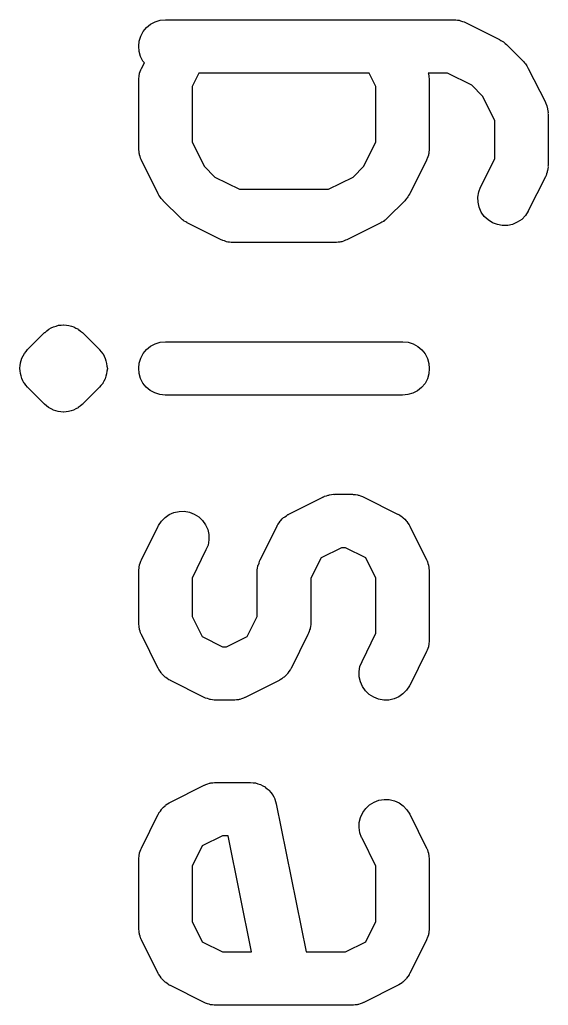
# Model space of a CAD drawing. Extents: x 78 to 209, y -131 to -41.
# Drawn here: x 102.247 to 103.731, y -89.379 to -86.61 of the extents above; entities that cross this region are included whole.
import ezdxf

# ---------------------------------------------------------------- set-up
doc = ezdxf.new("R2010")
doc.units = 0
doc.layers.add('BLACK', color=7, linetype='CONTINUOUS')

msp = doc.modelspace()

# ---------------------------------------------------------------- linework, layer by layer
at = {"layer": 'BLACK', "linetype": 'CONTINUOUS'}
for p, q in [((102.614, -86.6227), (102.627, -86.6158)), ((102.627, -86.6158), (102.641, -86.6116)), ((102.641, -86.6116), (102.656, -86.6101)), ((102.656, -86.6101), (103.465, -86.6101)), ((103.465, -86.6101), (103.466, -86.6101)), ((103.466, -86.6101), (103.468, -86.6104)), ((103.468, -86.6104), (103.471, -86.6103)), ((103.471, -86.6103), (103.476, -86.6112)), ((103.476, -86.6112), (103.481, -86.6118)), ((103.481, -86.6118), (103.483, -86.6124)), ((103.483, -86.6124), (103.485, -86.6128)), ((103.485, -86.6128), (103.49, -86.6147)), ((103.49, -86.6147), (103.495, -86.6162)), ((103.495, -86.6162), (103.497, -86.6173)), ((103.497, -86.6173), (103.499, -86.6181)), ((102.587, -86.6561), (102.594, -86.6432)), ((102.594, -86.6432), (102.603, -86.6319)), ((102.603, -86.6319), (102.614, -86.6227)), ((103.499, -86.6181), (103.594, -86.6657)), ((102.581, -86.6846), (102.582, -86.6701)), ((102.582, -86.6701), (102.587, -86.6561)), ((103.594, -86.6657), (103.595, -86.6662)), ((103.595, -86.6662), (103.598, -86.6684)), ((103.598, -86.6684), (103.602, -86.6704)), ((103.602, -86.6704), (103.605, -86.6724)), ((103.605, -86.6724), (103.607, -86.6741)), ((102.582, -86.6992), (102.581, -86.6846)), ((102.586, -86.7132), (102.582, -86.6992)), ((103.607, -86.6741), (103.61, -86.6771)), ((103.61, -86.6771), (103.614, -86.6797)), ((103.614, -86.6797), (103.661, -86.7273)), ((102.593, -86.7262), (102.586, -86.7132)), ((102.597, -86.7308), (102.593, -86.7262)), ((103.661, -86.7273), (103.662, -86.7281)), ((103.662, -86.7281), (103.664, -86.7314)), ((102.583, -86.7605), (102.585, -86.7557)), ((102.585, -86.7557), (102.587, -86.7508)), ((102.587, -86.7508), (102.588, -86.7489)), ((102.588, -86.7489), (102.589, -86.7468)), ((102.589, -86.7468), (102.597, -86.7308)), ((103.664, -86.7314), (103.667, -86.7344)), ((103.667, -86.7344), (103.669, -86.7371)), ((103.669, -86.7371), (103.671, -86.7395)), ((103.671, -86.7395), (103.673, -86.7433)), ((103.673, -86.7433), (103.675, -86.7468)), ((103.675, -86.7468), (103.723, -86.8421)), ((102.581, -86.7749), (102.582, -86.7699)), ((102.581, -86.7771), (102.581, -86.7749)), ((102.581, -86.7793), (102.581, -86.7771)), ((102.581, -86.7804), (102.581, -86.7793)), ((102.581, -86.9709), (102.581, -86.7804)), ((102.582, -86.7648), (102.583, -86.7627)), ((102.582, -86.7699), (102.582, -86.7648)), ((102.583, -86.7627), (102.583, -86.7605)), ((102.75, -86.7601), (102.731, -86.7981)), ((103.228, -86.7601), (102.75, -86.7601)), ((103.247, -86.7981), (103.228, -86.7601)), ((103.448, -86.7601), (103.394, -86.7601)), ((103.394, -86.7601), (103.395, -86.7615)), ((103.395, -86.7615), (103.395, -86.7637)), ((103.395, -86.7637), (103.396, -86.7658)), ((103.396, -86.7658), (103.396, -86.7709)), ((103.396, -86.7709), (103.397, -86.776)), ((103.397, -86.776), (103.397, -86.7782)), ((103.397, -86.7782), (103.397, -86.7804)), ((103.397, -86.7804), (103.397, -86.9709)), ((103.516, -86.7944), (103.448, -86.7601)), ((102.731, -86.7981), (102.731, -86.9532)), ((103.247, -86.9532), (103.247, -86.7981)), ((103.546, -86.8248), (103.516, -86.7944)), ((103.581, -86.8933), (103.546, -86.8248)), ((103.723, -86.8421), (103.723, -86.843)), ((103.723, -86.843), (103.724, -86.8451)), ((103.724, -86.8451), (103.725, -86.847)), ((103.725, -86.847), (103.727, -86.852)), ((103.727, -86.852), (103.728, -86.8568)), ((103.728, -86.8568), (103.729, -86.8589)), ((103.729, -86.8589), (103.729, -86.8611)), ((103.729, -86.8611), (103.73, -86.8662)), ((103.73, -86.8662), (103.731, -86.8712)), ((103.581, -87.0008), (103.581, -86.8933)), ((103.731, -86.8712), (103.73, -86.8734)), ((103.73, -86.8734), (103.731, -86.8756)), ((103.731, -86.8756), (103.731, -87.0185)), ((102.581, -86.9731), (102.581, -86.9709)), ((102.581, -86.9753), (102.581, -86.9731)), ((102.582, -86.9803), (102.581, -86.9753)), ((102.731, -86.9532), (102.765, -87.0217)), ((103.213, -87.0217), (103.247, -86.9532)), ((103.397, -86.9763), (103.396, -86.9814)), ((103.397, -86.9709), (103.397, -86.9719)), ((103.397, -86.9719), (103.397, -86.9741)), ((103.397, -86.9741), (103.397, -86.9763)), ((102.582, -86.9854), (102.582, -86.9803)), ((102.583, -86.9875), (102.582, -86.9854)), ((102.583, -86.9897), (102.583, -86.9875)), ((102.585, -86.9945), (102.583, -86.9897)), ((102.586, -86.9994), (102.585, -86.9945)), ((102.587, -87.0014), (102.586, -86.9994)), ((102.588, -87.0035), (102.587, -87.0014)), ((102.589, -87.0044), (102.588, -87.0035)), ((102.636, -87.0996), (102.589, -87.0044)), ((103.389, -87.0044), (103.342, -87.0996)), ((103.39, -87.0023), (103.389, -87.0044)), ((103.391, -87.0004), (103.39, -87.0023)), ((103.393, -86.9955), (103.391, -87.0004)), ((103.395, -86.9907), (103.393, -86.9955)), ((103.396, -86.9864), (103.395, -86.9885)), ((103.395, -86.9885), (103.395, -86.9907)), ((103.396, -86.9814), (103.396, -86.9864)), ((103.541, -87.0802), (103.581, -87.0008)), ((102.765, -87.0217), (102.795, -87.0521)), ((103.183, -87.0521), (103.213, -87.0217)), ((103.73, -87.029), (103.729, -87.0341)), ((103.731, -87.0195), (103.73, -87.0217)), ((103.73, -87.0217), (103.731, -87.0239)), ((103.731, -87.0239), (103.73, -87.029)), ((103.731, -87.0185), (103.731, -87.0195)), ((102.795, -87.0521), (102.864, -87.0863)), ((103.114, -87.0863), (103.183, -87.0521)), ((103.723, -87.052), (103.675, -87.1473)), ((103.724, -87.05), (103.723, -87.052)), ((103.725, -87.048), (103.724, -87.05)), ((103.726, -87.0431), (103.725, -87.048)), ((103.728, -87.0383), (103.726, -87.0431)), ((103.729, -87.0341), (103.728, -87.0362)), ((103.728, -87.0362), (103.728, -87.0383)), ((102.864, -87.0863), (103.114, -87.0863)), ((103.536, -87.0938), (103.541, -87.0802)), ((102.638, -87.1032), (102.636, -87.0996)), ((102.64, -87.1069), (102.638, -87.1032)), ((102.642, -87.1094), (102.64, -87.1069)), ((102.644, -87.112), (102.642, -87.1094)), ((102.647, -87.1151), (102.644, -87.112)), ((102.65, -87.1184), (102.647, -87.1151)), ((103.333, -87.1128), (103.33, -87.1159)), ((103.335, -87.1102), (103.333, -87.1128)), ((103.337, -87.1078), (103.335, -87.1102)), ((103.339, -87.1041), (103.337, -87.1078)), ((103.341, -87.1006), (103.339, -87.1041)), ((103.342, -87.0996), (103.341, -87.1006)), ((103.533, -87.1083), (103.536, -87.0938)), ((103.534, -87.1229), (103.533, -87.1083)), ((102.65, -87.1191), (102.65, -87.1184)), ((102.698, -87.1667), (102.65, -87.1191)), ((103.328, -87.1191), (103.28, -87.1667)), ((103.33, -87.1159), (103.328, -87.1191)), ((103.537, -87.1372), (103.534, -87.1229)), ((103.543, -87.1506), (103.537, -87.1372)), ((102.701, -87.1694), (102.698, -87.1667)), ((102.704, -87.1724), (102.701, -87.1694)), ((103.276, -87.1701), (103.273, -87.173)), ((103.279, -87.1675), (103.276, -87.1701)), ((103.28, -87.1667), (103.279, -87.1675)), ((103.551, -87.1626), (103.543, -87.1506)), ((103.562, -87.1727), (103.551, -87.1626)), ((103.657, -87.171), (103.644, -87.1793)), ((103.667, -87.1605), (103.657, -87.171)), ((103.675, -87.1482), (103.667, -87.1605)), ((103.675, -87.1473), (103.675, -87.1482)), ((102.707, -87.1741), (102.704, -87.1724)), ((102.709, -87.176), (102.707, -87.1741)), ((102.713, -87.178), (102.709, -87.176)), ((102.716, -87.1803), (102.713, -87.178)), ((102.717, -87.1808), (102.716, -87.1803)), ((102.813, -87.2284), (102.717, -87.1808)), ((103.261, -87.1808), (103.165, -87.2284)), ((103.264, -87.1786), (103.261, -87.1808)), ((103.268, -87.1766), (103.264, -87.1786)), ((103.27, -87.1747), (103.268, -87.1766)), ((103.273, -87.173), (103.27, -87.1747)), ((103.574, -87.1806), (103.562, -87.1727)), ((103.588, -87.1859), (103.574, -87.1806)), ((103.602, -87.1885), (103.588, -87.1859)), ((103.617, -87.1882), (103.602, -87.1885)), ((103.631, -87.1851), (103.617, -87.1882)), ((103.644, -87.1793), (103.631, -87.1851)), ((102.815, -87.2292), (102.813, -87.2284)), ((102.817, -87.2303), (102.815, -87.2292)), ((102.822, -87.2318), (102.817, -87.2303)), ((102.826, -87.2337), (102.822, -87.2318)), ((102.828, -87.234), (102.826, -87.2337)), ((102.831, -87.2347), (102.828, -87.234)), ((102.836, -87.2353), (102.831, -87.2347)), ((102.841, -87.2361), (102.836, -87.2353)), ((102.843, -87.2361), (102.841, -87.2361)), ((102.845, -87.2363), (102.843, -87.2361)), ((102.846, -87.2363), (102.845, -87.2363)), ((103.132, -87.2363), (102.846, -87.2363)), ((103.134, -87.2361), (103.132, -87.2363)), ((103.136, -87.2362), (103.134, -87.2361)), ((103.141, -87.2354), (103.136, -87.2362)), ((103.146, -87.2349), (103.141, -87.2354)), ((103.149, -87.2343), (103.146, -87.2349)), ((103.151, -87.2339), (103.149, -87.2343)), ((103.156, -87.2322), (103.151, -87.2339)), ((103.16, -87.2307), (103.156, -87.2322)), ((103.162, -87.2296), (103.16, -87.2307)), ((103.165, -87.2289), (103.162, -87.2296)), ((103.165, -87.2284), (103.165, -87.2289)), ((102.335, -87.4762), (102.342, -87.4728)), ((102.342, -87.4726), (102.349, -87.4707)), ((102.342, -87.4728), (102.342, -87.4726)), ((102.342, -87.4728), (102.342, -87.4728)), ((102.349, -87.4707), (102.356, -87.4687)), ((102.356, -87.4686), (102.363, -87.4679)), ((102.356, -87.4687), (102.356, -87.4686)), ((102.356, -87.4686), (102.356, -87.4686)), ((102.363, -87.4679), (102.37, -87.4673)), ((102.37, -87.4673), (102.371, -87.4673)), ((102.371, -87.4673), (102.371, -87.4673)), ((102.371, -87.4673), (102.378, -87.468)), ((102.378, -87.468), (102.385, -87.4688)), ((102.385, -87.4688), (102.385, -87.4688)), ((102.385, -87.4688), (102.385, -87.4689)), ((102.385, -87.4689), (102.392, -87.471)), ((102.392, -87.471), (102.399, -87.473)), ((102.399, -87.473), (102.399, -87.4732)), ((102.399, -87.4732), (102.399, -87.4732)), ((102.399, -87.4732), (102.405, -87.4766)), ((102.269, -87.5369), (102.317, -87.4893)), ((102.317, -87.4889), (102.318, -87.4885)), ((102.317, -87.4893), (102.317, -87.4889)), ((102.317, -87.4889), (102.317, -87.4889)), ((102.317, -87.4889), (102.317, -87.4889)), ((102.318, -87.4885), (102.323, -87.4841)), ((102.323, -87.4841), (102.329, -87.4797)), ((102.329, -87.4794), (102.335, -87.4762)), ((102.329, -87.4795), (102.329, -87.4794)), ((102.329, -87.4797), (102.329, -87.4795)), ((102.405, -87.4766), (102.412, -87.48)), ((102.412, -87.48), (102.412, -87.4801)), ((102.412, -87.4801), (102.412, -87.4803)), ((102.412, -87.4803), (102.418, -87.4848)), ((102.418, -87.4848), (102.423, -87.4893)), ((102.423, -87.4893), (102.471, -87.5369)), ((102.603, -87.5367), (102.614, -87.5274)), ((102.614, -87.5274), (102.627, -87.5206)), ((102.627, -87.5206), (102.641, -87.5163)), ((102.641, -87.5163), (102.656, -87.5149)), ((102.656, -87.5149), (103.322, -87.5149)), ((103.322, -87.5149), (103.323, -87.5149)), ((103.323, -87.5149), (103.338, -87.5165)), ((103.338, -87.5165), (103.352, -87.521)), ((103.352, -87.521), (103.365, -87.528)), ((103.365, -87.528), (103.376, -87.5374)), ((102.253, -87.5606), (102.257, -87.5544)), ((102.257, -87.5544), (102.26, -87.5482)), ((102.26, -87.5477), (102.265, -87.5423)), ((102.26, -87.5479), (102.26, -87.5477)), ((102.26, -87.548), (102.26, -87.5479)), ((102.26, -87.5481), (102.26, -87.548)), ((102.26, -87.5482), (102.26, -87.5481)), ((102.265, -87.5423), (102.269, -87.5369)), ((102.471, -87.5369), (102.471, -87.5372)), ((102.471, -87.5372), (102.471, -87.5372)), ((102.471, -87.5372), (102.471, -87.5373)), ((102.471, -87.5373), (102.471, -87.5374)), ((102.471, -87.5374), (102.471, -87.5374)), ((102.471, -87.5374), (102.471, -87.5374)), ((102.471, -87.5374), (102.471, -87.5376)), ((102.471, -87.5376), (102.476, -87.5432)), ((102.476, -87.5432), (102.48, -87.5486)), ((102.48, -87.5486), (102.48, -87.5487)), ((102.48, -87.5487), (102.48, -87.5488)), ((102.48, -87.5488), (102.48, -87.549)), ((102.48, -87.549), (102.481, -87.5491)), ((102.481, -87.5491), (102.484, -87.5553)), ((102.484, -87.5553), (102.487, -87.5616)), ((102.587, -87.5608), (102.594, -87.548)), ((102.594, -87.548), (102.603, -87.5367)), ((103.376, -87.5374), (103.385, -87.5488)), ((103.385, -87.5488), (103.392, -87.5618)), ((102.247, -87.5891), (102.248, -87.5821)), ((102.248, -87.5821), (102.249, -87.5751)), ((102.249, -87.5746), (102.251, -87.5678)), ((102.249, -87.5747), (102.249, -87.5746)), ((102.249, -87.5748), (102.249, -87.5747)), ((102.249, -87.575), (102.249, -87.5748)), ((102.249, -87.5751), (102.249, -87.575)), ((102.251, -87.5678), (102.253, -87.5611)), ((102.253, -87.5607), (102.253, -87.5606)), ((102.253, -87.5608), (102.253, -87.5607)), ((102.253, -87.561), (102.253, -87.5608)), ((102.253, -87.5611), (102.253, -87.561)), ((102.487, -87.5616), (102.487, -87.5617)), ((102.487, -87.5617), (102.487, -87.5618)), ((102.487, -87.5618), (102.487, -87.5619)), ((102.487, -87.5619), (102.487, -87.5621)), ((102.487, -87.5621), (102.489, -87.5689)), ((102.489, -87.5689), (102.491, -87.5756)), ((102.491, -87.5756), (102.491, -87.5757)), ((102.491, -87.5757), (102.491, -87.5759)), ((102.491, -87.5759), (102.491, -87.576)), ((102.491, -87.576), (102.491, -87.5761)), ((102.491, -87.5761), (102.492, -87.5831)), ((102.492, -87.5831), (102.493, -87.5902)), ((102.581, -87.5894), (102.582, -87.5748)), ((102.582, -87.5748), (102.587, -87.5608)), ((103.392, -87.5618), (103.396, -87.5759)), ((103.396, -87.5759), (103.397, -87.5904)), ((102.247, -87.5893), (102.247, -87.5891)), ((102.247, -87.5894), (102.247, -87.5893)), ((102.247, -87.5895), (102.247, -87.5894)), ((102.247, -87.5896), (102.247, -87.5895)), ((102.248, -87.5966), (102.247, -87.5896)), ((102.249, -87.6037), (102.248, -87.5966)), ((102.249, -87.6038), (102.249, -87.6037)), ((102.249, -87.604), (102.249, -87.6038)), ((102.249, -87.6041), (102.249, -87.604)), ((102.249, -87.6042), (102.249, -87.6041)), ((102.251, -87.6109), (102.249, -87.6042)), ((102.253, -87.6178), (102.251, -87.6109)), ((102.489, -87.612), (102.487, -87.6187)), ((102.491, -87.6052), (102.489, -87.6118)), ((102.489, -87.6118), (102.489, -87.612)), ((102.492, -87.5976), (102.491, -87.6047)), ((102.491, -87.6047), (102.491, -87.6049)), ((102.491, -87.6049), (102.491, -87.605)), ((102.491, -87.605), (102.491, -87.6051)), ((102.491, -87.6051), (102.491, -87.6052)), ((102.493, -87.5907), (102.492, -87.5976)), ((102.493, -87.5902), (102.493, -87.5903)), ((102.493, -87.5903), (102.493, -87.5904)), ((102.493, -87.5904), (102.493, -87.5906)), ((102.493, -87.5906), (102.493, -87.5907)), ((102.582, -87.604), (102.581, -87.5894)), ((102.586, -87.618), (102.582, -87.604)), ((103.396, -87.605), (103.392, -87.619)), ((103.397, -87.5904), (103.396, -87.605)), ((102.253, -87.6179), (102.253, -87.6178)), ((102.253, -87.618), (102.253, -87.6179)), ((102.253, -87.6181), (102.253, -87.618)), ((102.253, -87.6182), (102.253, -87.6181)), ((102.256, -87.6245), (102.253, -87.6182)), ((102.259, -87.6308), (102.256, -87.6245)), ((102.26, -87.6309), (102.259, -87.6308)), ((102.26, -87.631), (102.26, -87.6309)), ((102.26, -87.6311), (102.26, -87.631)), ((102.26, -87.6312), (102.26, -87.6311)), ((102.264, -87.6367), (102.26, -87.6312)), ((102.269, -87.6422), (102.264, -87.6367)), ((102.475, -87.6375), (102.471, -87.6429)), ((102.48, -87.6321), (102.475, -87.6375)), ((102.483, -87.6254), (102.48, -87.6316)), ((102.48, -87.6316), (102.48, -87.6317)), ((102.48, -87.6317), (102.48, -87.6318)), ((102.48, -87.6318), (102.48, -87.6319)), ((102.48, -87.6319), (102.48, -87.6321)), ((102.487, -87.6192), (102.483, -87.6254)), ((102.487, -87.6187), (102.487, -87.6188)), ((102.487, -87.6188), (102.487, -87.619)), ((102.487, -87.619), (102.487, -87.6191)), ((102.487, -87.6191), (102.487, -87.6192)), ((102.593, -87.631), (102.586, -87.618)), ((102.602, -87.6424), (102.593, -87.631)), ((103.385, -87.6318), (103.375, -87.6431)), ((103.392, -87.619), (103.385, -87.6318)), ((102.269, -87.6424), (102.269, -87.6422)), ((102.269, -87.6425), (102.269, -87.6424)), ((102.269, -87.6424), (102.269, -87.6424)), ((102.269, -87.6424), (102.269, -87.6424)), ((102.269, -87.6426), (102.269, -87.6425)), ((102.269, -87.6429), (102.269, -87.6426)), ((102.269, -87.6426), (102.269, -87.6426)), ((102.317, -87.6906), (102.269, -87.6429)), ((102.471, -87.6429), (102.423, -87.6906)), ((102.613, -87.6518), (102.602, -87.6424)), ((102.626, -87.6588), (102.613, -87.6518)), ((102.64, -87.6633), (102.626, -87.6588)), ((102.655, -87.6649), (102.64, -87.6633)), ((102.656, -87.6649), (102.655, -87.6649)), ((103.322, -87.6649), (102.656, -87.6649)), ((103.337, -87.6635), (103.322, -87.6649)), ((103.351, -87.6592), (103.337, -87.6635)), ((103.364, -87.6524), (103.351, -87.6592)), ((103.375, -87.6431), (103.364, -87.6524)), ((102.322, -87.6951), (102.317, -87.6906)), ((102.328, -87.6996), (102.322, -87.6951)), ((102.417, -87.6957), (102.411, -87.7001)), ((102.422, -87.6913), (102.417, -87.6957)), ((102.423, -87.6909), (102.422, -87.6913)), ((102.423, -87.6906), (102.423, -87.6909)), ((102.423, -87.6909), (102.423, -87.6909)), ((102.423, -87.6909), (102.423, -87.6909)), ((102.328, -87.6997), (102.328, -87.6996)), ((102.328, -87.6998), (102.328, -87.6997)), ((102.335, -87.7032), (102.328, -87.6998)), ((102.341, -87.7066), (102.335, -87.7032)), ((102.341, -87.7068), (102.341, -87.7066)), ((102.341, -87.7066), (102.341, -87.7066)), ((102.348, -87.7088), (102.341, -87.7068)), ((102.355, -87.7109), (102.348, -87.7088)), ((102.355, -87.711), (102.355, -87.7109)), ((102.362, -87.7118), (102.355, -87.711)), ((102.355, -87.711), (102.355, -87.711)), ((102.369, -87.7125), (102.362, -87.7118)), ((102.37, -87.7125), (102.369, -87.7125)), ((102.369, -87.7125), (102.369, -87.7125)), ((102.377, -87.7119), (102.37, -87.7125)), ((102.384, -87.7112), (102.377, -87.7119)), ((102.391, -87.7091), (102.384, -87.7111)), ((102.384, -87.7111), (102.384, -87.7112)), ((102.384, -87.7112), (102.384, -87.7112)), ((102.398, -87.7072), (102.391, -87.7091)), ((102.405, -87.7037), (102.398, -87.707)), ((102.398, -87.707), (102.398, -87.707)), ((102.398, -87.707), (102.398, -87.7072)), ((102.411, -87.7004), (102.405, -87.7037)), ((102.411, -87.7001), (102.411, -87.7003)), ((102.411, -87.7003), (102.411, -87.7004)), ((103.108, -87.9477), (103.113, -87.9459)), ((103.113, -87.9459), (103.115, -87.9455)), ((103.115, -87.9455), (103.117, -87.9449)), ((103.117, -87.9449), (103.122, -87.9444)), ((103.122, -87.9444), (103.128, -87.9436)), ((103.128, -87.9436), (103.13, -87.9437)), ((103.13, -87.9437), (103.132, -87.9435)), ((103.132, -87.9435), (103.18, -87.9435)), ((103.18, -87.9435), (103.181, -87.9435)), ((103.181, -87.9435), (103.183, -87.9437)), ((103.183, -87.9437), (103.185, -87.9437)), ((103.185, -87.9437), (103.19, -87.9445)), ((103.19, -87.9445), (103.195, -87.9451)), ((103.195, -87.9451), (103.197, -87.9458)), ((103.197, -87.9458), (103.199, -87.9462)), ((103.199, -87.9462), (103.204, -87.948)), ((103.003, -87.999), (103.098, -87.9514)), ((103.098, -87.9514), (103.099, -87.9509)), ((103.099, -87.9509), (103.101, -87.9502)), ((103.101, -87.9502), (103.103, -87.9491)), ((103.103, -87.9491), (103.108, -87.9477)), ((103.204, -87.948), (103.209, -87.9495)), ((103.209, -87.9495), (103.211, -87.9506)), ((103.211, -87.9506), (103.213, -87.9514)), ((103.213, -87.9514), (103.308, -87.999)), ((102.655, -88.0088), (102.667, -88.0005)), ((102.667, -88.0005), (102.68, -87.9947)), ((102.68, -87.9947), (102.695, -87.9916)), ((102.695, -87.9916), (102.709, -87.9913)), ((102.709, -87.9913), (102.724, -87.9939)), ((102.724, -87.9939), (102.737, -87.9992)), ((102.737, -87.9992), (102.75, -88.0071)), ((102.996, -88.0038), (103, -88.0005)), ((103, -88.0005), (103.002, -87.9999)), ((103.002, -87.9999), (103.003, -87.999)), ((103.308, -87.999), (103.309, -87.9995)), ((103.309, -87.9995), (103.311, -88.0004)), ((103.311, -88.0004), (103.312, -88.001)), ((103.312, -88.001), (103.317, -88.0043)), ((102.637, -88.0316), (102.645, -88.0193)), ((102.645, -88.0193), (102.655, -88.0088)), ((102.75, -88.0071), (102.76, -88.0173)), ((102.76, -88.0173), (102.769, -88.0292)), ((102.769, -88.0292), (102.775, -88.0426)), ((102.971, -88.0303), (102.972, -88.0288)), ((102.972, -88.0288), (102.975, -88.0241)), ((102.975, -88.0241), (102.978, -88.0193)), ((102.978, -88.0193), (102.979, -88.0182)), ((102.979, -88.0182), (102.98, -88.0169)), ((102.98, -88.0169), (102.984, -88.0129)), ((102.984, -88.0129), (102.988, -88.0088)), ((102.988, -88.0088), (102.99, -88.0079)), ((102.99, -88.0079), (102.991, -88.0068)), ((102.991, -88.0068), (102.996, -88.0038)), ((103.317, -88.0043), (103.322, -88.0075)), ((103.322, -88.0075), (103.323, -88.0086)), ((103.323, -88.0086), (103.324, -88.0095)), ((103.324, -88.0095), (103.328, -88.0137)), ((103.328, -88.0137), (103.332, -88.0177)), ((103.332, -88.0177), (103.333, -88.019)), ((103.333, -88.019), (103.334, -88.0202)), ((103.334, -88.0202), (103.337, -88.025)), ((103.337, -88.025), (103.34, -88.0297)), ((102.589, -88.1278), (102.636, -88.0326)), ((102.636, -88.0326), (102.637, -88.0316)), ((102.775, -88.0426), (102.778, -88.0569)), ((102.778, -88.0569), (102.778, -88.0715)), ((102.922, -88.1278), (102.97, -88.0326)), ((102.97, -88.0316), (102.971, -88.0303)), ((102.97, -88.0326), (102.97, -88.0316)), ((103.34, -88.0297), (103.341, -88.0312)), ((103.341, -88.0312), (103.342, -88.0326)), ((103.342, -88.0326), (103.389, -88.1278)), ((102.778, -88.0715), (102.776, -88.086)), ((102.77, -88.0996), (102.731, -88.179)), ((102.776, -88.086), (102.77, -88.0996)), ((103.15, -88.0935), (103.093, -88.122)), ((103.162, -88.0935), (103.15, -88.0935)), ((103.219, -88.122), (103.162, -88.0935)), ((102.583, -88.1415), (102.585, -88.1367)), ((102.585, -88.1367), (102.587, -88.1318)), ((102.587, -88.1318), (102.588, -88.1299)), ((102.588, -88.1299), (102.589, -88.1278)), ((102.917, -88.1415), (102.919, -88.1367)), ((102.919, -88.1367), (102.92, -88.1318)), ((102.92, -88.1318), (102.921, -88.1299)), ((102.921, -88.1299), (102.922, -88.1278)), ((103.093, -88.122), (103.064, -88.179)), ((103.247, -88.179), (103.219, -88.122)), ((103.389, -88.1278), (103.39, -88.1287)), ((103.39, -88.1287), (103.391, -88.1308)), ((103.391, -88.1308), (103.392, -88.1328)), ((103.392, -88.1328), (103.393, -88.1377)), ((103.393, -88.1377), (103.395, -88.1425)), ((102.581, -88.1559), (102.582, -88.1508)), ((102.581, -88.1581), (102.581, -88.1559)), ((102.581, -88.1603), (102.581, -88.1581)), ((102.581, -88.1613), (102.581, -88.1603)), ((102.581, -88.3042), (102.581, -88.1613)), ((102.582, -88.1457), (102.583, -88.1436)), ((102.582, -88.1508), (102.582, -88.1457)), ((102.583, -88.1436), (102.583, -88.1415)), ((102.914, -88.1559), (102.915, -88.1508)), ((102.914, -88.1581), (102.914, -88.1559)), ((102.914, -88.1603), (102.914, -88.1581)), ((102.914, -88.1613), (102.914, -88.1603)), ((102.914, -88.2865), (102.914, -88.1613)), ((102.915, -88.1508), (102.916, -88.1457)), ((102.916, -88.1436), (102.917, -88.1415)), ((102.916, -88.1457), (102.916, -88.1436)), ((103.395, -88.1425), (103.395, -88.1446)), ((103.395, -88.1446), (103.396, -88.1468)), ((103.396, -88.1468), (103.396, -88.1519)), ((103.396, -88.1519), (103.397, -88.1569)), ((103.397, -88.1569), (103.397, -88.1591)), ((103.397, -88.1591), (103.397, -88.1613)), ((103.397, -88.1613), (103.397, -88.3518)), ((102.731, -88.179), (102.731, -88.2865)), ((103.064, -88.179), (103.064, -88.3042)), ((103.247, -88.3341), (103.247, -88.179)), ((102.581, -88.3064), (102.581, -88.3042)), ((102.581, -88.3086), (102.581, -88.3064)), ((102.731, -88.2865), (102.759, -88.3435)), ((102.886, -88.3435), (102.914, -88.2865)), ((103.064, -88.3042), (103.064, -88.3052)), ((103.064, -88.3052), (103.064, -88.3074)), ((102.582, -88.3136), (102.581, -88.3086)), ((102.582, -88.3188), (102.582, -88.3136)), ((102.583, -88.3209), (102.582, -88.3188)), ((102.583, -88.3231), (102.583, -88.3209)), ((102.585, -88.3279), (102.583, -88.3231)), ((102.586, -88.3328), (102.585, -88.3279)), ((102.587, -88.3347), (102.586, -88.3328)), ((103.058, -88.3337), (103.057, -88.3357)), ((103.06, -88.3289), (103.058, -88.3337)), ((103.061, -88.3241), (103.06, -88.3289)), ((103.062, -88.3219), (103.061, -88.3241)), ((103.063, -88.3147), (103.062, -88.3198)), ((103.062, -88.3198), (103.062, -88.3219)), ((103.064, -88.3096), (103.063, -88.3147)), ((103.064, -88.3074), (103.064, -88.3096)), ((103.208, -88.4135), (103.247, -88.3341)), ((102.588, -88.3368), (102.587, -88.3347)), ((102.589, -88.3377), (102.588, -88.3368)), ((102.636, -88.433), (102.589, -88.3377)), ((102.759, -88.3435), (102.816, -88.372)), ((102.828, -88.372), (102.886, -88.3435)), ((103.056, -88.3377), (103.009, -88.433)), ((103.057, -88.3357), (103.056, -88.3377)), ((103.397, -88.3573), (103.396, -88.3623)), ((103.397, -88.3518), (103.397, -88.3529)), ((103.397, -88.3529), (103.397, -88.3551)), ((103.397, -88.3551), (103.397, -88.3573)), ((102.816, -88.372), (102.828, -88.372)), ((103.389, -88.3854), (103.342, -88.4806)), ((103.39, -88.3833), (103.389, -88.3854)), ((103.391, -88.3814), (103.39, -88.3833)), ((103.393, -88.3765), (103.391, -88.3814)), ((103.395, -88.3717), (103.393, -88.3765)), ((103.396, -88.3674), (103.395, -88.3695)), ((103.395, -88.3695), (103.395, -88.3717)), ((103.396, -88.3623), (103.396, -88.3674)), ((103.202, -88.4272), (103.208, -88.4135)), ((102.637, -88.4343), (102.636, -88.433)), ((102.638, -88.4358), (102.637, -88.4343)), ((102.641, -88.4405), (102.638, -88.4358)), ((102.644, -88.4454), (102.641, -88.4405)), ((103.003, -88.4414), (103, -88.4462)), ((103.006, -88.4367), (103.003, -88.4414)), ((103.007, -88.4353), (103.006, -88.4367)), ((103.008, -88.4339), (103.007, -88.4353)), ((103.009, -88.433), (103.008, -88.4339)), ((103.2, -88.4416), (103.202, -88.4272)), ((103.2, -88.4562), (103.2, -88.4416)), ((102.645, -88.4465), (102.644, -88.4454)), ((102.646, -88.4479), (102.645, -88.4465)), ((102.65, -88.4518), (102.646, -88.4479)), ((102.654, -88.456), (102.65, -88.4518)), ((102.655, -88.4569), (102.654, -88.456)), ((102.657, -88.4581), (102.655, -88.4569)), ((102.661, -88.4612), (102.657, -88.4581)), ((102.666, -88.4645), (102.661, -88.4612)), ((102.667, -88.4651), (102.666, -88.4645)), ((102.669, -88.466), (102.667, -88.4651)), ((102.67, -88.4665), (102.669, -88.466)), ((102.765, -88.5141), (102.67, -88.4665)), ((102.975, -88.4665), (102.88, -88.5141)), ((102.976, -88.4656), (102.975, -88.4665)), ((102.978, -88.465), (102.976, -88.4656)), ((102.983, -88.4618), (102.978, -88.465)), ((102.987, -88.4587), (102.983, -88.4618)), ((102.989, -88.4576), (102.987, -88.4587)), ((102.99, -88.4567), (102.989, -88.4576)), ((102.994, -88.4526), (102.99, -88.4567)), ((102.998, -88.4487), (102.994, -88.4526)), ((102.999, -88.4473), (102.998, -88.4487)), ((103, -88.4462), (102.999, -88.4473)), ((103.204, -88.4705), (103.2, -88.4562)), ((103.209, -88.4839), (103.204, -88.4705)), ((103.218, -88.4959), (103.209, -88.4839)), ((103.228, -88.506), (103.218, -88.4959)), ((103.333, -88.4938), (103.323, -88.5043)), ((103.341, -88.4815), (103.333, -88.4938)), ((103.342, -88.4806), (103.341, -88.4815)), ((102.767, -88.5149), (102.765, -88.5141)), ((102.769, -88.516), (102.767, -88.5149)), ((102.774, -88.5175), (102.769, -88.516)), ((102.779, -88.5194), (102.774, -88.5175)), ((102.781, -88.5197), (102.779, -88.5194)), ((102.783, -88.5204), (102.781, -88.5197)), ((102.788, -88.521), (102.783, -88.5204)), ((102.793, -88.5218), (102.788, -88.521)), ((102.795, -88.5218), (102.793, -88.5218)), ((102.798, -88.522), (102.795, -88.5218)), ((102.799, -88.522), (102.798, -88.522)), ((102.846, -88.522), (102.799, -88.522)), ((102.848, -88.5218), (102.846, -88.522)), ((102.851, -88.5219), (102.848, -88.5218)), ((102.856, -88.5211), (102.851, -88.5219)), ((102.861, -88.5206), (102.856, -88.5211)), ((102.863, -88.52), (102.861, -88.5206)), ((102.865, -88.5196), (102.863, -88.52)), ((102.87, -88.5179), (102.865, -88.5196)), ((102.875, -88.5164), (102.87, -88.5179)), ((102.877, -88.5154), (102.875, -88.5164)), ((102.879, -88.5146), (102.877, -88.5154)), ((102.88, -88.5141), (102.879, -88.5146)), ((103.241, -88.5139), (103.228, -88.506)), ((103.254, -88.5192), (103.241, -88.5139)), ((103.269, -88.5218), (103.254, -88.5192)), ((103.283, -88.5215), (103.269, -88.5218)), ((103.298, -88.5184), (103.283, -88.5215)), ((103.311, -88.5126), (103.298, -88.5184)), ((103.323, -88.5043), (103.311, -88.5126)), ((102.67, -88.8085), (102.765, -88.7609)), ((102.765, -88.7609), (102.766, -88.7605)), ((102.766, -88.7605), (102.768, -88.7597)), ((102.768, -88.7597), (102.77, -88.7587)), ((102.77, -88.7587), (102.775, -88.7572)), ((102.775, -88.7572), (102.78, -88.7554)), ((102.78, -88.7554), (102.782, -88.7551)), ((102.782, -88.7551), (102.784, -88.7544)), ((102.784, -88.7544), (102.789, -88.7539)), ((102.789, -88.7539), (102.794, -88.7531)), ((102.794, -88.7531), (102.796, -88.7532)), ((102.796, -88.7532), (102.799, -88.753)), ((102.799, -88.753), (102.894, -88.753)), ((102.894, -88.753), (102.894, -88.753)), ((102.894, -88.753), (102.894, -88.753)), ((102.894, -88.753), (102.895, -88.753)), ((102.894, -88.753), (102.894, -88.753)), ((102.895, -88.753), (102.902, -88.7538)), ((102.902, -88.7538), (102.909, -88.7545)), ((102.909, -88.7545), (102.909, -88.7546)), ((102.909, -88.7546), (102.909, -88.7546)), ((102.909, -88.7546), (102.916, -88.7568)), ((102.916, -88.7568), (102.923, -88.7588)), ((102.923, -88.7588), (102.923, -88.759)), ((102.923, -88.759), (102.923, -88.7591)), ((102.923, -88.7591), (102.93, -88.7624)), ((102.93, -88.7624), (102.936, -88.7657)), ((102.936, -88.7657), (102.936, -88.766)), ((102.936, -88.766), (102.936, -88.7661)), ((102.936, -88.7661), (102.942, -88.7706)), ((102.942, -88.7706), (102.947, -88.7751)), ((102.947, -88.7751), (102.947, -88.7753)), ((102.947, -88.7753), (102.947, -88.7755)), ((102.947, -88.7755), (102.952, -88.781)), ((102.952, -88.781), (102.956, -88.7864)), ((102.956, -88.7864), (102.956, -88.7867)), ((102.956, -88.7867), (102.957, -88.7869)), ((102.957, -88.7869), (102.96, -88.7931)), ((102.96, -88.7931), (102.963, -88.7993)), ((102.963, -88.7993), (102.963, -88.7996)), ((102.963, -88.7996), (102.963, -88.7999)), ((102.963, -88.7999), (102.965, -88.8066)), ((103.242, -88.8083), (103.255, -88.8032)), ((103.255, -88.8032), (103.27, -88.8008)), ((103.27, -88.8008), (103.284, -88.8012)), ((103.284, -88.8012), (103.299, -88.8045)), ((103.299, -88.8045), (103.312, -88.8106)), ((102.642, -88.8337), (102.645, -88.8289)), ((102.645, -88.8289), (102.646, -88.8277)), ((102.646, -88.8277), (102.647, -88.8264)), ((102.647, -88.8264), (102.651, -88.8225)), ((102.651, -88.8225), (102.655, -88.8184)), ((102.655, -88.8184), (102.656, -88.8174)), ((102.656, -88.8174), (102.657, -88.8163)), ((102.657, -88.8163), (102.662, -88.8133)), ((102.662, -88.8133), (102.667, -88.81)), ((102.667, -88.81), (102.668, -88.8094)), ((102.668, -88.8094), (102.67, -88.8085)), ((102.965, -88.8066), (102.967, -88.8133)), ((102.967, -88.8133), (103.051, -89.2292)), ((103.21, -88.8379), (103.219, -88.826)), ((103.219, -88.826), (103.229, -88.816)), ((103.229, -88.816), (103.242, -88.8083)), ((103.312, -88.8106), (103.324, -88.819)), ((103.324, -88.819), (103.334, -88.8297)), ((103.334, -88.8297), (103.342, -88.8421)), ((102.589, -88.9373), (102.636, -88.8421)), ((102.636, -88.8421), (102.637, -88.8411)), ((102.637, -88.8411), (102.638, -88.8398)), ((102.638, -88.8383), (102.642, -88.8337)), ((102.638, -88.8398), (102.638, -88.8383)), ((103.2, -88.8654), (103.204, -88.8512)), ((103.204, -88.8512), (103.21, -88.8379)), ((103.342, -88.8421), (103.389, -88.9373)), ((103.2, -88.88), (103.2, -88.8654)), ((103.202, -88.8945), (103.2, -88.88)), ((102.816, -88.903), (102.759, -88.9315)), ((102.832, -88.903), (102.816, -88.903)), ((102.898, -89.2292), (102.832, -88.903)), ((103.207, -88.9082), (103.202, -88.8945)), ((103.208, -88.9092), (103.207, -88.9082)), ((103.247, -88.9886), (103.208, -88.9092)), ((102.585, -88.9462), (102.587, -88.9413)), ((102.587, -88.9413), (102.588, -88.9394)), ((102.588, -88.9394), (102.589, -88.9373)), ((102.759, -88.9315), (102.731, -88.9886)), ((103.389, -88.9373), (103.39, -88.9383)), ((103.39, -88.9383), (103.391, -88.9403)), ((103.391, -88.9403), (103.392, -88.9423)), ((103.392, -88.9423), (103.393, -88.9472)), ((102.581, -88.9654), (102.582, -88.9604)), ((102.581, -88.9676), (102.581, -88.9654)), ((102.581, -88.9698), (102.581, -88.9676)), ((102.581, -88.9709), (102.581, -88.9698)), ((102.581, -89.1613), (102.581, -88.9709)), ((102.582, -88.9553), (102.583, -88.9532)), ((102.582, -88.9604), (102.582, -88.9553)), ((102.583, -88.951), (102.585, -88.9462)), ((102.583, -88.9532), (102.583, -88.951)), ((103.393, -88.9472), (103.395, -88.952)), ((103.395, -88.952), (103.395, -88.9542)), ((103.395, -88.9542), (103.396, -88.9563)), ((103.396, -88.9563), (103.396, -88.9614)), ((103.396, -88.9614), (103.397, -88.9665)), ((103.397, -88.9665), (103.397, -88.9687)), ((103.397, -88.9687), (103.397, -88.9709)), ((103.397, -88.9709), (103.397, -89.1613)), ((102.731, -88.9886), (102.731, -89.1436)), ((103.247, -89.1436), (103.247, -88.9886)), ((102.581, -89.1635), (102.581, -89.1613)), ((102.581, -89.1657), (102.581, -89.1635)), ((102.731, -89.1436), (102.759, -89.2007)), ((103.219, -89.2007), (103.247, -89.1436)), ((103.397, -89.1613), (103.397, -89.1624)), ((103.397, -89.1624), (103.397, -89.1646)), ((103.397, -89.1646), (103.397, -89.1668)), ((102.582, -89.1708), (102.581, -89.1657)), ((102.582, -89.1759), (102.582, -89.1708)), ((102.583, -89.178), (102.582, -89.1759)), ((102.583, -89.1802), (102.583, -89.178)), ((102.585, -89.185), (102.583, -89.1802)), ((102.586, -89.1899), (102.585, -89.185)), ((102.587, -89.1919), (102.586, -89.1899)), ((102.588, -89.1939), (102.587, -89.1919)), ((103.391, -89.1909), (103.39, -89.1928)), ((103.393, -89.186), (103.391, -89.1909)), ((103.395, -89.1812), (103.393, -89.186)), ((103.396, -89.1769), (103.395, -89.179)), ((103.395, -89.179), (103.395, -89.1812)), ((103.397, -89.1668), (103.396, -89.1718)), ((103.396, -89.1718), (103.396, -89.1769)), ((102.589, -89.1949), (102.588, -89.1939)), ((102.636, -89.2901), (102.589, -89.1949)), ((102.759, -89.2007), (102.816, -89.2292)), ((103.162, -89.2292), (103.219, -89.2007)), ((103.389, -89.1949), (103.342, -89.2901)), ((103.39, -89.1928), (103.389, -89.1949)), ((102.816, -89.2292), (102.898, -89.2292)), ((103.051, -89.2292), (103.162, -89.2292)), ((102.637, -89.2915), (102.636, -89.2901)), ((102.638, -89.293), (102.637, -89.2915)), ((102.641, -89.2977), (102.638, -89.293)), ((102.644, -89.3025), (102.641, -89.2977)), ((102.645, -89.3037), (102.644, -89.3025)), ((103.333, -89.3033), (103.332, -89.3045)), ((103.337, -89.2985), (103.333, -89.3033)), ((103.34, -89.2939), (103.337, -89.2985)), ((103.341, -89.291), (103.34, -89.2924)), ((103.34, -89.2924), (103.34, -89.2939)), ((103.342, -89.2901), (103.341, -89.291)), ((102.646, -89.305), (102.645, -89.3037)), ((102.65, -89.309), (102.646, -89.305)), ((102.654, -89.3131), (102.65, -89.309)), ((102.655, -89.3141), (102.654, -89.3131)), ((102.657, -89.3152), (102.655, -89.3141)), ((102.661, -89.3183), (102.657, -89.3152)), ((102.666, -89.3216), (102.661, -89.3183)), ((102.667, -89.3223), (102.666, -89.3216)), ((102.669, -89.3232), (102.667, -89.3223)), ((102.67, -89.3237), (102.669, -89.3232)), ((102.765, -89.3713), (102.67, -89.3237)), ((103.308, -89.3237), (103.213, -89.3713)), ((103.31, -89.3228), (103.308, -89.3237)), ((103.311, -89.3221), (103.31, -89.3228)), ((103.316, -89.3189), (103.311, -89.3221)), ((103.321, -89.3159), (103.316, -89.3189)), ((103.322, -89.3147), (103.321, -89.3159)), ((103.323, -89.3138), (103.322, -89.3147)), ((103.327, -89.3097), (103.323, -89.3138)), ((103.331, -89.3058), (103.327, -89.3097)), ((103.332, -89.3045), (103.331, -89.3058)), ((102.767, -89.3721), (102.765, -89.3713)), ((102.769, -89.3731), (102.767, -89.3721)), ((102.774, -89.3747), (102.769, -89.3731)), ((102.779, -89.3765), (102.774, -89.3747)), ((102.781, -89.3769), (102.779, -89.3765)), ((102.783, -89.3776), (102.781, -89.3769)), ((102.788, -89.3781), (102.783, -89.3776)), ((102.793, -89.379), (102.788, -89.3781)), ((102.795, -89.3789), (102.793, -89.379)), ((102.798, -89.3792), (102.795, -89.3789)), ((102.799, -89.3792), (102.798, -89.3792)), ((103.18, -89.3792), (102.799, -89.3792)), ((103.182, -89.379), (103.18, -89.3792)), ((103.184, -89.3791), (103.182, -89.379)), ((103.189, -89.3783), (103.184, -89.3791)), ((103.194, -89.3778), (103.189, -89.3783)), ((103.196, -89.3771), (103.194, -89.3778)), ((103.198, -89.3768), (103.196, -89.3771)), ((103.203, -89.375), (103.198, -89.3768)), ((103.208, -89.3735), (103.203, -89.375)), ((103.21, -89.3725), (103.208, -89.3735)), ((103.212, -89.3717), (103.21, -89.3725)), ((103.213, -89.3713), (103.212, -89.3717))]:
    msp.add_line(p, q, dxfattribs=at)

doc.saveas('drawing.dxf')
